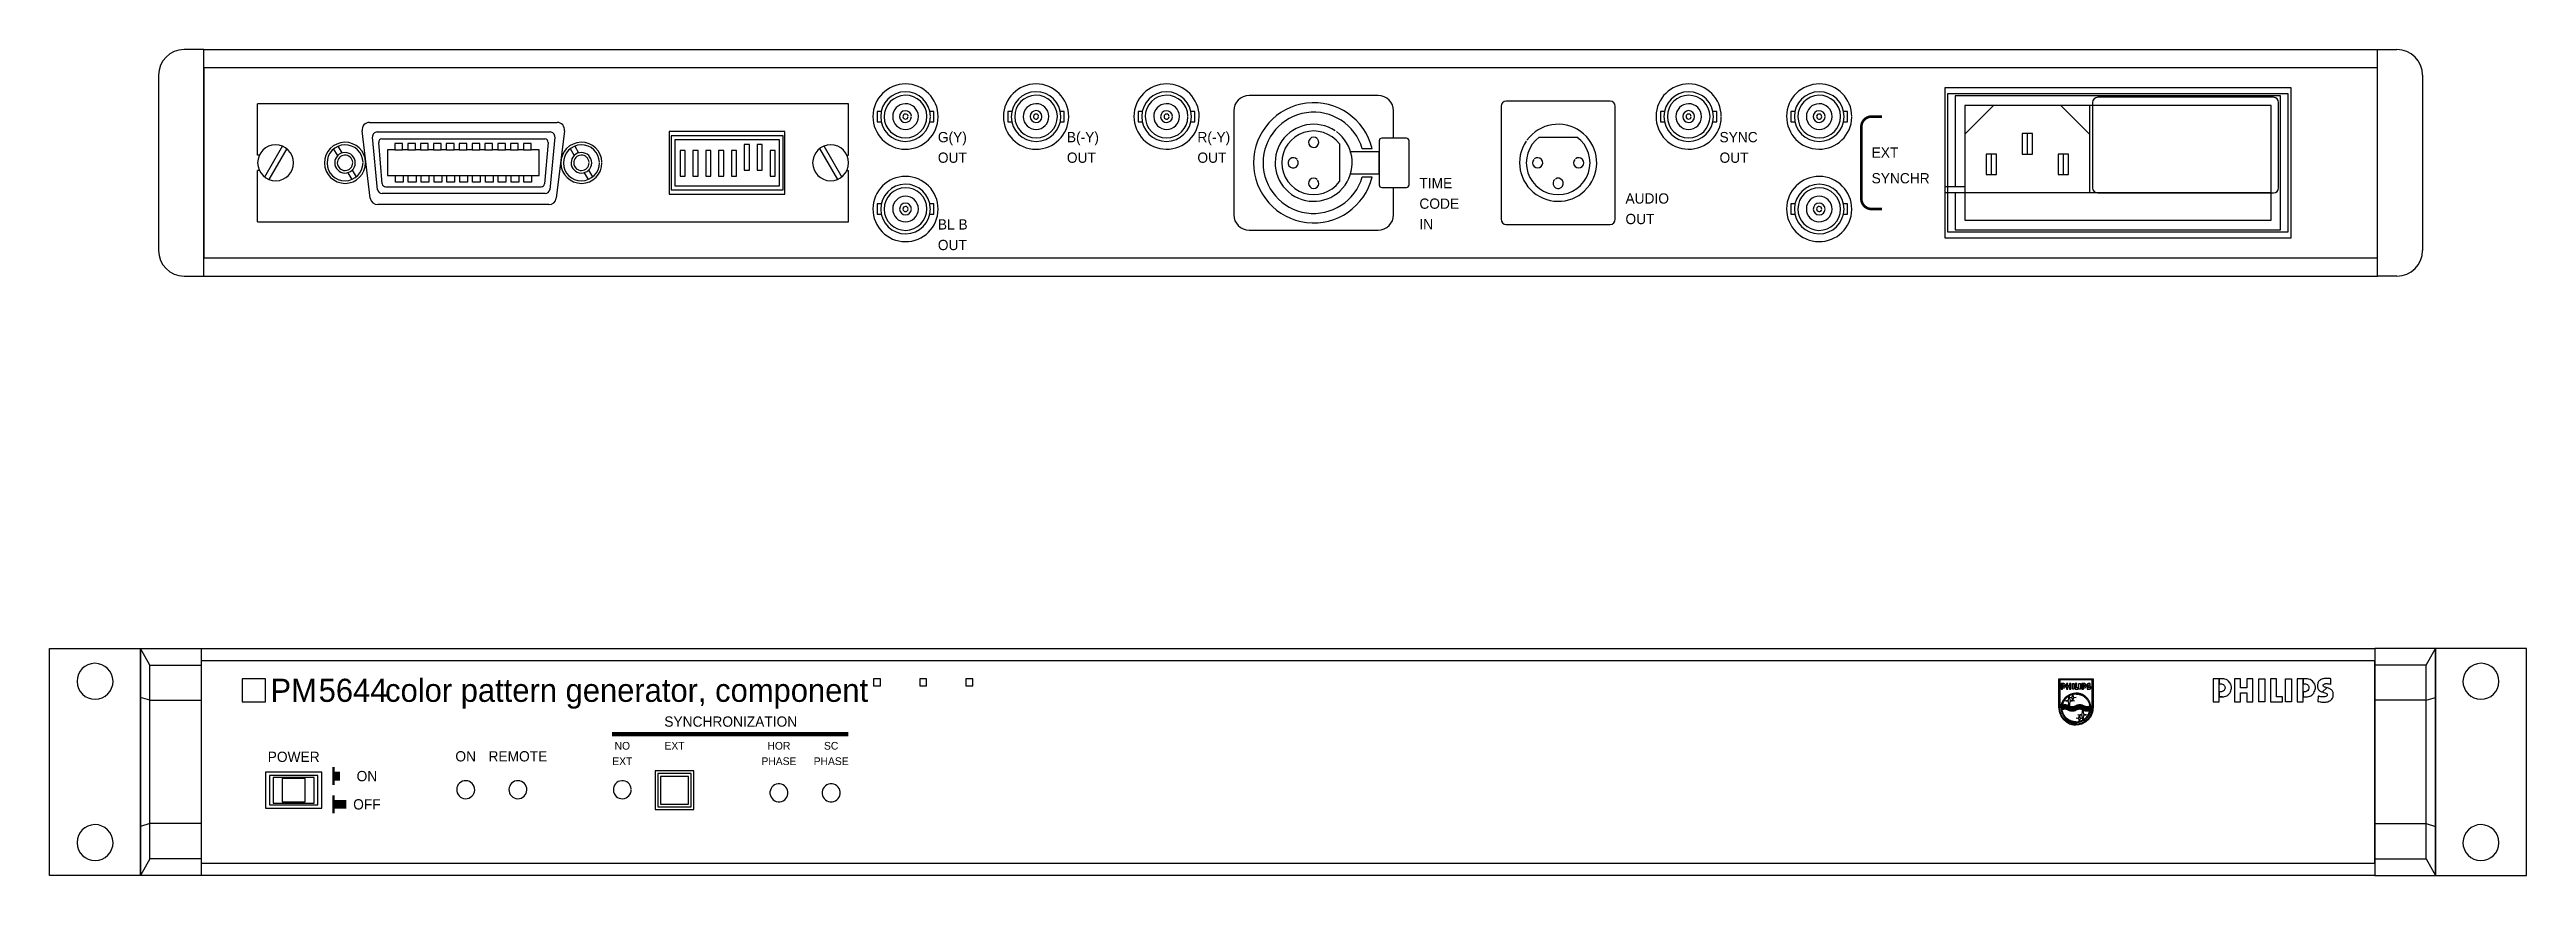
# Model space of a CAD drawing. Extents: x 9 to 490, y 26 to 186.
import ezdxf
from ezdxf.enums import TextEntityAlignment as Align

# ---------------------------------------------------------------- set-up
doc = ezdxf.new("R2010")
doc.units = 0
for name, color, linetype in [('KOMPONENT', 10, 'CONTINUOUS'), ('MAERKER', 5, 'CONTINUOUS'), ('TEKST', 7, 'CONTINUOUS')]:
    doc.layers.add(name, color=color, linetype=linetype)

# ---------------------------------------------------------------- blocks, each defined once
blk = doc.blocks.new('B')
at = {"layer": 'MAERKER', "color": 0}
for points in [[(-203.5, 31.4), (-199, 31.4), (-199, 35.9), (-203.5, 35.9)], [(-80.67, 34.55), (-79.32, 34.55), (-79.32, 35.9), (-80.67, 35.9)], [(-71.67, 34.55), (-70.32, 34.55), (-70.32, 35.9), (-71.67, 35.9)], [(-62.67, 34.55), (-61.32, 34.55), (-61.32, 35.9), (-62.67, 35.9)]]:
    blk.add_lwpolyline(points, close=True, dxfattribs=at)
at = {"layer": 'TEKST', "color": 0, "linetype": 'CONTINUOUS'}
for p, q in [((150.89, 34.1), (150.74, 34.1)), ((181.83, 32.36), (181.23, 32.36))]:
    blk.add_line(p, q, dxfattribs=at)
for points in [[(150.02, 30.22), (150.02, 35.9), (156.66, 35.9), (156.66, 30.22), (156.47, 30.22), (156.47, 35.72), (150.2, 35.72), (150.2, 30.22), (150.02, 30.22)], [(150.45, 33.86), (150.74, 33.86), (150.74, 34.72), (150.74, 34.97), (150.45, 34.97), (150.45, 33.86)], [(150.74, 34.72), (150.85, 34.72), (150.9, 34.71), (150.94, 34.69), (150.97, 34.67), (150.99, 34.63), (151.01, 34.59), (151.02, 34.52), (151, 34.45), (150.97, 34.41), (150.92, 34.37), (150.88, 34.35), (150.85, 34.35), (150.74, 34.35), (150.74, 34.1), (150.9, 34.1), (150.95, 34.1), (151, 34.11), (151.07, 34.13), (151.11, 34.16), (151.15, 34.18), (151.19, 34.22), (151.22, 34.25), (151.25, 34.28), (151.28, 34.33), (151.3, 34.38), (151.32, 34.45), (151.33, 34.5), (151.33, 34.58), (151.32, 34.64), (151.29, 34.71), (151.25, 34.78), (151.19, 34.85), (151.13, 34.9), (151.08, 34.93), (151, 34.96), (150.95, 34.96), (150.89, 34.97), (150.74, 34.97), (150.74, 34.72)], [(151.47, 33.86), (151.76, 33.86), (151.76, 34.3), (152.07, 34.3), (152.07, 33.86), (152.36, 33.86), (152.36, 34.97), (152.07, 34.97), (152.07, 34.54), (151.76, 34.54), (151.76, 34.97), (151.47, 34.97), (151.47, 33.86)], [(152.64, 33.86), (152.64, 34.97), (152.93, 34.97), (152.93, 33.86), (152.64, 33.86)], [(153.2, 33.86), (153.78, 33.86), (153.78, 34.1), (153.49, 34.1), (153.49, 34.97), (153.2, 34.97), (153.2, 33.86)], [(153.92, 33.86), (153.92, 34.97), (154.21, 34.97), (154.21, 33.86), (153.92, 33.86)], [(154.49, 33.86), (154.78, 33.86), (154.78, 34.72), (154.78, 34.97), (154.49, 34.97), (154.49, 33.86)], [(154.78, 34.72), (154.88, 34.72), (154.94, 34.71), (154.98, 34.69), (155, 34.67), (155.03, 34.63), (155.05, 34.59), (155.05, 34.52), (155.04, 34.45), (155.01, 34.41), (154.96, 34.37), (154.91, 34.35), (154.88, 34.35), (154.78, 34.35), (154.78, 34.1), (154.94, 34.1), (154.99, 34.1), (155.04, 34.11), (155.1, 34.13), (155.15, 34.16), (155.19, 34.18), (155.22, 34.22), (155.26, 34.25), (155.29, 34.28), (155.31, 34.33), (155.34, 34.38), (155.36, 34.45), (155.36, 34.5), (155.36, 34.58), (155.35, 34.64), (155.33, 34.71), (155.29, 34.78), (155.22, 34.85), (155.17, 34.9), (155.11, 34.93), (155.04, 34.96), (154.99, 34.96), (154.93, 34.97), (154.78, 34.97), (154.78, 34.72)], [(155.93, 34.54), (155.9, 34.55), (155.87, 34.56), (155.83, 34.57), (155.8, 34.59), (155.77, 34.61), (155.76, 34.63), (155.75, 34.66), (155.76, 34.68), (155.79, 34.7), (155.82, 34.72), (155.86, 34.73), (155.89, 34.74), (155.94, 34.74), (155.98, 34.73), (156.03, 34.73), (156.07, 34.72), (156.1, 34.72), (156.13, 34.71), (156.13, 34.97), (156.1, 34.98), (156.06, 34.98), (156.01, 34.98), (155.97, 34.99), (155.93, 34.99), (155.88, 34.99), (155.84, 34.99), (155.81, 34.99), (155.76, 34.97), (155.73, 34.96), (155.69, 34.95), (155.65, 34.94), (155.62, 34.92), (155.59, 34.89), (155.57, 34.87), (155.54, 34.84), (155.52, 34.81), (155.51, 34.78), (155.5, 34.73), (155.49, 34.69), (155.48, 34.65), (155.49, 34.61), (155.49, 34.57), (155.5, 34.53), (155.51, 34.49), (155.52, 34.46), (155.54, 34.44), (155.56, 34.42), (155.58, 34.39), (155.61, 34.37), (155.65, 34.36), (155.68, 34.35), (155.7, 34.34), (155.72, 34.33), (155.93, 34.54)], [(155.51, 33.88), (155.55, 33.87), (155.61, 33.86), (155.65, 33.86), (155.7, 33.85), (155.75, 33.85), (155.8, 33.84), (155.84, 33.85), (155.89, 33.85), (155.94, 33.86), (155.99, 33.87), (156.04, 33.89), (156.08, 33.91), (156.12, 33.93), (156.15, 33.96), (156.18, 33.99), (156.2, 34.03), (156.22, 34.06), (156.23, 34.11), (156.24, 34.17), (156.25, 34.21), (156.24, 34.26), (156.23, 34.31), (156.22, 34.34), (156.21, 34.37), (156.18, 34.41), (156.16, 34.43), (156.13, 34.46), (156.1, 34.47), (156.07, 34.49), (156.04, 34.5), (156.01, 34.52), (155.97, 34.53), (155.95, 34.53), (155.93, 34.54), (155.72, 34.33), (155.76, 34.32), (155.79, 34.31), (155.84, 34.29), (155.89, 34.28), (155.92, 34.26), (155.94, 34.24), (155.95, 34.22), (155.96, 34.2), (155.95, 34.17), (155.94, 34.15), (155.92, 34.13), (155.88, 34.12), (155.84, 34.11), (155.81, 34.1), (155.76, 34.1), (155.72, 34.1), (155.68, 34.1), (155.64, 34.11), (155.6, 34.11), (155.56, 34.12), (155.53, 34.13), (155.51, 34.13), (155.51, 33.88)], [(180.06, 31.4), (181.23, 31.4), (181.23, 34.88), (181.23, 35.9), (180.06, 35.9), (180.06, 31.4)], [(181.23, 34.88), (181.66, 34.88), (181.86, 34.84), (182.03, 34.75), (182.13, 34.67), (182.23, 34.54), (182.31, 34.38), (182.35, 34.07), (182.27, 33.78), (182.15, 33.63), (181.95, 33.48), (181.77, 33.4), (181.64, 33.38), (181.23, 33.38), (181.23, 32.36), (181.87, 32.37), (182.08, 32.38), (182.27, 32.42), (182.53, 32.51), (182.71, 32.6), (182.88, 32.71), (183.03, 32.85), (183.16, 32.97), (183.28, 33.12), (183.39, 33.32), (183.49, 33.52), (183.56, 33.78), (183.58, 34), (183.58, 34.3), (183.55, 34.56), (183.45, 34.84), (183.28, 35.13), (183.03, 35.43), (182.8, 35.62), (182.57, 35.74), (182.28, 35.84), (182.08, 35.87), (181.83, 35.9), (181.23, 35.9), (181.23, 34.88)], [(184.17, 31.4), (185.34, 31.4), (185.34, 33.16), (186.6, 33.16), (186.6, 31.4), (187.77, 31.4), (187.77, 35.9), (186.6, 35.9), (186.6, 34.14), (185.34, 34.14), (185.34, 35.9), (184.17, 35.9), (184.17, 31.4)], [(188.89, 31.4), (188.89, 35.9), (190.06, 35.9), (190.06, 31.4), (188.89, 31.4)], [(191.19, 31.4), (193.53, 31.4), (193.53, 32.37), (192.36, 32.37), (192.36, 35.9), (191.19, 35.9), (191.19, 31.4)], [(194.09, 31.4), (194.09, 35.9), (195.26, 35.9), (195.26, 31.4), (194.09, 31.4)], [(196.39, 31.4), (197.56, 31.4), (197.56, 34.88), (197.56, 35.9), (196.39, 35.9), (196.39, 31.4)], [(197.56, 34.88), (197.99, 34.88), (198.2, 34.84), (198.36, 34.75), (198.47, 34.67), (198.56, 34.54), (198.64, 34.38), (198.68, 34.07), (198.6, 33.78), (198.48, 33.63), (198.28, 33.48), (198.1, 33.4), (197.97, 33.38), (197.56, 33.38), (197.56, 32.36), (198.21, 32.37), (198.41, 32.38), (198.6, 32.42), (198.86, 32.51), (199.05, 32.6), (199.21, 32.71), (199.37, 32.85), (199.49, 32.97), (199.62, 33.12), (199.72, 33.32), (199.82, 33.52), (199.9, 33.78), (199.92, 34), (199.92, 34.3), (199.88, 34.56), (199.79, 34.84), (199.62, 35.13), (199.37, 35.43), (199.13, 35.62), (198.9, 35.74), (198.61, 35.84), (198.41, 35.87), (198.17, 35.9), (197.56, 35.9), (197.56, 34.88)], [(202.13, 34.15), (202.03, 34.19), (201.88, 34.24), (201.71, 34.29), (201.59, 34.36), (201.5, 34.42), (201.45, 34.51), (201.42, 34.63), (201.45, 34.73), (201.57, 34.81), (201.7, 34.89), (201.85, 34.93), (201.99, 34.96), (202.19, 34.96), (202.35, 34.94), (202.53, 34.92), (202.7, 34.9), (202.83, 34.88), (202.95, 34.86), (202.94, 35.88), (202.81, 35.92), (202.64, 35.93), (202.46, 35.95), (202.31, 35.96), (202.14, 35.97), (201.95, 35.96), (201.79, 35.96), (201.63, 35.96), (201.46, 35.91), (201.31, 35.87), (201.18, 35.82), (201.01, 35.76), (200.88, 35.68), (200.76, 35.59), (200.67, 35.47), (200.56, 35.37), (200.49, 35.26), (200.43, 35.12), (200.37, 34.94), (200.35, 34.78), (200.33, 34.61), (200.33, 34.44), (200.36, 34.27), (200.38, 34.11), (200.41, 33.97), (200.48, 33.84), (200.55, 33.75), (200.64, 33.65), (200.72, 33.56), (200.84, 33.49), (200.99, 33.41), (201.13, 33.37), (201.2, 33.35), (201.29, 33.32), (202.13, 34.15)], [(200.43, 31.47), (200.6, 31.44), (200.84, 31.41), (201.01, 31.39), (201.2, 31.37), (201.4, 31.35), (201.59, 31.34), (201.77, 31.35), (201.96, 31.36), (202.18, 31.39), (202.38, 31.43), (202.56, 31.51), (202.74, 31.59), (202.89, 31.69), (203.01, 31.82), (203.13, 31.93), (203.23, 32.09), (203.29, 32.22), (203.36, 32.41), (203.4, 32.64), (203.41, 32.83), (203.4, 33.03), (203.36, 33.22), (203.31, 33.36), (203.25, 33.49), (203.17, 33.62), (203.07, 33.72), (202.96, 33.81), (202.84, 33.88), (202.71, 33.95), (202.59, 34.01), (202.45, 34.07), (202.31, 34.11), (202.22, 34.12), (202.13, 34.15), (201.29, 33.32), (201.45, 33.26), (201.58, 33.21), (201.76, 33.15), (201.96, 33.09), (202.09, 33.03), (202.19, 32.94), (202.23, 32.86), (202.25, 32.77), (202.23, 32.65), (202.18, 32.58), (202.09, 32.51), (201.94, 32.44), (201.78, 32.4), (201.65, 32.38), (201.46, 32.38), (201.29, 32.39), (201.14, 32.39), (200.98, 32.41), (200.81, 32.43), (200.64, 32.47), (200.53, 32.49), (200.44, 32.51), (200.43, 31.47)], [(150.02, 30.22), (150.02, 30.14), (150.02, 30.05), (150.03, 29.96), (150.04, 29.87), (150.05, 29.79), (150.06, 29.7), (150.07, 29.61), (150.09, 29.54), (150.11, 29.44), (150.13, 29.36), (150.16, 29.27), (150.19, 29.17), (150.23, 29.07), (150.27, 28.98), (150.31, 28.86), (150.37, 28.75), (150.4, 28.67), (150.47, 28.55), (150.53, 28.45), (150.61, 28.33), (150.69, 28.22), (150.79, 28.09), (150.91, 27.96), (151.02, 27.85), (151.14, 27.74), (151.27, 27.63), (151.43, 27.51), (151.66, 27.36), (151.9, 27.23), (152.08, 27.15), (152.26, 27.08), (152.39, 27.04), (152.56, 27), (152.69, 26.97), (152.86, 26.94), (153.04, 26.92), (153.23, 26.91), (153.34, 26.9), (153.34, 27.09), (153.21, 27.09), (153.09, 27.1), (152.93, 27.12), (152.78, 27.14), (152.63, 27.17), (152.49, 27.2), (152.33, 27.25), (152.2, 27.3), (152.08, 27.35), (151.97, 27.4), (151.86, 27.46), (151.74, 27.53), (151.61, 27.61), (151.51, 27.68), (151.39, 27.77), (151.3, 27.84), (151.22, 27.92), (151.14, 27.99), (151.05, 28.08), (150.98, 28.16), (150.92, 28.23), (150.86, 28.31), (150.79, 28.39), (150.73, 28.49), (150.66, 28.6), (150.61, 28.68), (150.53, 28.83), (150.48, 28.93), (150.44, 29.04), (150.39, 29.15), (150.35, 29.28), (150.31, 29.42), (150.28, 29.53), (150.26, 29.64), (150.23, 29.79), (150.22, 29.93), (150.21, 30.05), (150.2, 30.14), (150.2, 30.22), (150.02, 30.22)], [(150.45, 30.22), (150.45, 30.29), (150.46, 30.37), (150.46, 30.46), (150.47, 30.53), (150.48, 30.6), (150.49, 30.68), (150.5, 30.75), (150.51, 30.82), (150.53, 30.9), (150.55, 30.97), (150.57, 31.05), (150.6, 31.14), (150.63, 31.23), (150.67, 31.31), (150.71, 31.41), (150.75, 31.5), (150.79, 31.57), (150.84, 31.67), (150.9, 31.77), (150.96, 31.87), (151.03, 31.96), (151.12, 32.08), (151.23, 32.19), (151.32, 32.29), (151.43, 32.38), (151.54, 32.48), (151.67, 32.58), (151.88, 32.71), (152.09, 32.82), (152.25, 32.9), (152.4, 32.95), (152.51, 32.99), (152.66, 33.03), (152.77, 33.05), (152.92, 33.08), (153.08, 33.1), (153.25, 33.1), (153.34, 33.11), (153.34, 32.93), (153.23, 32.92), (153.13, 32.92), (152.99, 32.91), (152.86, 32.89), (152.73, 32.86), (152.61, 32.83), (152.48, 32.79), (152.36, 32.75), (152.25, 32.7), (152.16, 32.66), (152.07, 32.61), (151.96, 32.55), (151.86, 32.48), (151.76, 32.42), (151.66, 32.34), (151.58, 32.28), (151.51, 32.21), (151.44, 32.14), (151.36, 32.08), (151.31, 32.01), (151.25, 31.95), (151.2, 31.88), (151.14, 31.8), (151.08, 31.72), (151.02, 31.63), (150.98, 31.55), (150.91, 31.42), (150.87, 31.33), (150.83, 31.25), (150.79, 31.15), (150.75, 31.03), (150.72, 30.92), (150.7, 30.83), (150.68, 30.72), (150.66, 30.6), (150.64, 30.48), (150.63, 30.37), (150.63, 30.3), (150.63, 30.22), (150.45, 30.22)], [(150.45, 30.22), (150.45, 30.16), (150.46, 30.07), (150.46, 29.99), (150.47, 29.91), (150.48, 29.84), (150.49, 29.77), (150.5, 29.69), (150.51, 29.63), (150.53, 29.54), (150.55, 29.47), (150.57, 29.39), (150.6, 29.31), (150.63, 29.22), (150.67, 29.14), (150.71, 29.04), (150.75, 28.94), (150.79, 28.87), (150.84, 28.77), (150.9, 28.68), (150.96, 28.58), (151.03, 28.48), (151.12, 28.37), (151.23, 28.26), (151.32, 28.16), (151.43, 28.06), (151.54, 27.97), (151.67, 27.86), (151.88, 27.73), (152.09, 27.62), (152.25, 27.55), (152.4, 27.49), (152.51, 27.46), (152.66, 27.42), (152.77, 27.39), (152.92, 27.37), (153.08, 27.35), (153.25, 27.34), (153.34, 27.34), (153.34, 27.52), (153.23, 27.52), (153.13, 27.53), (152.99, 27.54), (152.86, 27.56), (152.73, 27.59), (152.61, 27.62), (152.48, 27.66), (152.36, 27.7), (152.25, 27.74), (152.16, 27.79), (152.07, 27.84), (151.96, 27.9), (151.86, 27.96), (151.76, 28.03), (151.66, 28.1), (151.58, 28.17), (151.51, 28.23), (151.44, 28.3), (151.36, 28.37), (151.31, 28.44), (151.25, 28.5), (151.2, 28.57), (151.14, 28.64), (151.08, 28.72), (151.02, 28.82), (150.98, 28.89), (150.91, 29.03), (150.87, 29.11), (150.83, 29.19), (150.79, 29.3), (150.75, 29.41), (150.72, 29.53), (150.7, 29.62), (150.68, 29.72), (150.66, 29.85), (150.64, 29.97), (150.63, 30.07), (150.63, 30.15), (150.63, 30.22), (150.45, 30.22)], [(151.89, 30.31), (151.89, 30.13), (151.83, 30.17), (151.75, 30.2), (151.69, 30.23), (151.61, 30.26), (151.54, 30.28), (151.46, 30.3), (151.39, 30.31), (151.32, 30.32), (151.25, 30.32), (151.17, 30.33), (151.09, 30.32), (151.02, 30.32), (150.95, 30.31), (150.88, 30.3), (150.82, 30.28), (150.75, 30.26), (150.7, 30.25), (150.65, 30.23), (150.65, 30.23), (150.63, 30.22), (150.64, 30.4), (150.69, 30.42), (150.73, 30.44), (150.78, 30.45), (150.88, 30.48), (150.97, 30.49), (151.04, 30.5), (151.11, 30.5), (151.18, 30.51), (151.26, 30.5), (151.33, 30.5), (151.39, 30.49), (151.46, 30.48), (151.53, 30.46), (151.59, 30.45), (151.65, 30.43), (151.7, 30.41), (151.74, 30.39), (151.8, 30.36), (151.85, 30.33), (151.89, 30.31)], [(151.89, 29.95), (151.89, 29.77), (151.83, 29.81), (151.76, 29.84), (151.69, 29.87), (151.61, 29.9), (151.54, 29.92), (151.46, 29.94), (151.4, 29.95), (151.32, 29.96), (151.25, 29.96), (151.18, 29.97), (151.1, 29.96), (151.02, 29.96), (150.95, 29.95), (150.89, 29.94), (150.82, 29.92), (150.76, 29.9), (150.7, 29.89), (150.65, 29.87), (150.66, 29.87), (150.64, 30.04), (150.69, 30.06), (150.73, 30.08), (150.78, 30.09), (150.88, 30.12), (150.97, 30.13), (151.04, 30.14), (151.11, 30.14), (151.19, 30.15), (151.26, 30.14), (151.33, 30.14), (151.39, 30.13), (151.47, 30.12), (151.54, 30.1), (151.59, 30.09), (151.65, 30.07), (151.7, 30.05), (151.74, 30.03), (151.8, 30), (151.86, 29.97), (151.89, 29.95)], [(151.89, 30.67), (151.89, 30.49), (151.83, 30.53), (151.75, 30.56), (151.69, 30.59), (151.61, 30.62), (151.54, 30.64), (151.46, 30.66), (151.39, 30.67), (151.32, 30.68), (151.25, 30.68), (151.17, 30.69), (151.09, 30.69), (151.02, 30.68), (150.95, 30.67), (150.88, 30.66), (150.82, 30.64), (150.75, 30.62), (150.7, 30.61), (150.65, 30.59), (150.65, 30.59), (150.69, 30.78), (150.73, 30.8), (150.78, 30.81), (150.88, 30.84), (150.97, 30.85), (151.04, 30.86), (151.11, 30.86), (151.18, 30.87), (151.26, 30.86), (151.33, 30.86), (151.39, 30.85), (151.46, 30.84), (151.53, 30.82), (151.59, 30.81), (151.65, 30.79), (151.7, 30.77), (151.74, 30.75), (151.8, 30.72), (151.85, 30.69), (151.89, 30.67)], [(151, 31.58), (151.87, 31.73), (152.01, 32.59), (152.15, 31.73), (153.02, 31.58), (152.15, 31.44), (152.01, 30.57), (151.87, 31.44), (151, 31.58)], [(151.89, 30.49), (151.89, 30.67), (151.95, 30.64), (152.03, 30.6), (152.1, 30.57), (152.17, 30.55), (152.25, 30.53), (152.32, 30.51), (152.39, 30.5), (152.46, 30.49), (152.54, 30.48), (152.61, 30.48), (152.69, 30.48), (152.77, 30.49), (152.84, 30.5), (152.9, 30.51), (152.97, 30.52), (153.03, 30.54), (153.08, 30.56), (153.13, 30.58), (153.18, 30.6), (153.24, 30.63), (153.29, 30.65), (153.33, 30.67), (153.33, 30.49), (153.28, 30.46), (153.22, 30.43), (153.15, 30.4), (153.09, 30.38), (153.05, 30.37), (153.01, 30.36), (152.91, 30.33), (152.82, 30.31), (152.74, 30.31), (152.68, 30.3), (152.6, 30.3), (152.52, 30.3), (152.46, 30.31), (152.39, 30.32), (152.32, 30.33), (152.25, 30.35), (152.2, 30.36), (152.14, 30.38), (152.09, 30.4), (152.04, 30.42), (151.99, 30.44), (151.93, 30.47), (151.89, 30.49)], [(151.89, 30.13), (151.89, 30.31), (151.95, 30.28), (152.03, 30.24), (152.1, 30.21), (152.17, 30.19), (152.25, 30.17), (152.32, 30.15), (152.39, 30.14), (152.46, 30.13), (152.54, 30.12), (152.61, 30.12), (152.69, 30.12), (152.77, 30.13), (152.84, 30.14), (152.9, 30.15), (152.97, 30.16), (153.03, 30.18), (153.08, 30.2), (153.13, 30.22), (153.18, 30.24), (153.24, 30.26), (153.29, 30.29), (153.33, 30.31), (153.33, 30.13), (153.28, 30.1), (153.22, 30.07), (153.15, 30.04), (153.09, 30.02), (153.05, 30.01), (153.01, 29.99), (152.91, 29.97), (152.82, 29.95), (152.74, 29.94), (152.68, 29.94), (152.6, 29.94), (152.52, 29.94), (152.46, 29.95), (152.39, 29.96), (152.32, 29.97), (152.25, 29.99), (152.2, 30), (152.14, 30.02), (152.09, 30.04), (152.04, 30.06), (151.99, 30.08), (151.93, 30.11), (151.89, 30.13)], [(151.89, 29.77), (151.89, 29.95), (151.95, 29.92), (152.03, 29.88), (152.1, 29.85), (152.17, 29.83), (152.25, 29.81), (152.32, 29.79), (152.39, 29.77), (152.46, 29.77), (152.54, 29.76), (152.61, 29.76), (152.69, 29.76), (152.77, 29.77), (152.84, 29.78), (152.9, 29.79), (152.97, 29.8), (153.03, 29.82), (153.08, 29.84), (153.13, 29.86), (153.18, 29.88), (153.24, 29.9), (153.29, 29.93), (153.33, 29.95), (153.33, 29.77), (153.28, 29.74), (153.22, 29.71), (153.15, 29.68), (153.09, 29.66), (153.05, 29.65), (153.01, 29.63), (152.91, 29.61), (152.82, 29.59), (152.74, 29.58), (152.68, 29.58), (152.6, 29.58), (152.52, 29.58), (152.46, 29.59), (152.39, 29.6), (152.32, 29.61), (152.25, 29.63), (152.2, 29.64), (152.14, 29.66), (152.09, 29.68), (152.04, 29.7), (151.99, 29.72), (151.93, 29.75), (151.89, 29.77)], [(152.06, 32.23), (152.62, 32.33), (152.71, 32.88), (152.8, 32.33), (153.36, 32.23), (152.8, 32.14), (152.71, 31.58), (152.62, 32.14), (152.06, 32.23)], [(154.78, 30.67), (154.78, 30.49), (154.72, 30.53), (154.64, 30.56), (154.57, 30.59), (154.5, 30.62), (154.42, 30.64), (154.35, 30.66), (154.28, 30.67), (154.21, 30.68), (154.13, 30.68), (154.06, 30.69), (153.98, 30.69), (153.9, 30.68), (153.83, 30.67), (153.77, 30.66), (153.7, 30.64), (153.64, 30.62), (153.59, 30.61), (153.54, 30.59), (153.49, 30.57), (153.43, 30.54), (153.38, 30.52), (153.33, 30.49), (153.33, 30.67), (153.39, 30.7), (153.45, 30.73), (153.52, 30.76), (153.58, 30.78), (153.62, 30.8), (153.66, 30.81), (153.76, 30.84), (153.85, 30.85), (153.93, 30.86), (153.99, 30.86), (154.07, 30.87), (154.15, 30.86), (154.21, 30.86), (154.28, 30.85), (154.35, 30.84), (154.42, 30.82), (154.47, 30.81), (154.53, 30.79), (154.58, 30.77), (154.63, 30.75), (154.68, 30.72), (154.74, 30.69), (154.78, 30.67)], [(154.78, 30.31), (154.78, 30.13), (154.72, 30.17), (154.64, 30.2), (154.57, 30.23), (154.5, 30.26), (154.42, 30.28), (154.35, 30.3), (154.28, 30.31), (154.21, 30.32), (154.13, 30.32), (154.06, 30.33), (153.98, 30.32), (153.9, 30.32), (153.83, 30.31), (153.77, 30.3), (153.7, 30.28), (153.64, 30.26), (153.59, 30.25), (153.54, 30.23), (153.49, 30.21), (153.43, 30.18), (153.38, 30.16), (153.33, 30.13), (153.33, 30.31), (153.39, 30.34), (153.45, 30.37), (153.52, 30.4), (153.58, 30.42), (153.62, 30.44), (153.66, 30.45), (153.76, 30.48), (153.85, 30.49), (153.93, 30.5), (153.99, 30.5), (154.07, 30.51), (154.15, 30.5), (154.21, 30.5), (154.28, 30.49), (154.35, 30.48), (154.42, 30.46), (154.47, 30.45), (154.53, 30.43), (154.58, 30.41), (154.63, 30.39), (154.68, 30.36), (154.74, 30.33), (154.78, 30.31)], [(154.78, 29.95), (154.78, 29.77), (154.72, 29.8), (154.64, 29.84), (154.57, 29.87), (154.5, 29.9), (154.42, 29.92), (154.35, 29.94), (154.28, 29.95), (154.21, 29.96), (154.13, 29.96), (154.06, 29.97), (153.98, 29.96), (153.9, 29.96), (153.83, 29.95), (153.77, 29.94), (153.7, 29.92), (153.64, 29.9), (153.59, 29.89), (153.54, 29.87), (153.49, 29.85), (153.43, 29.82), (153.38, 29.79), (153.33, 29.77), (153.33, 29.95), (153.39, 29.98), (153.45, 30.01), (153.52, 30.04), (153.58, 30.06), (153.62, 30.08), (153.66, 30.09), (153.76, 30.11), (153.85, 30.13), (153.93, 30.14), (153.99, 30.14), (154.07, 30.15), (154.15, 30.14), (154.21, 30.14), (154.28, 30.13), (154.35, 30.11), (154.42, 30.1), (154.47, 30.08), (154.53, 30.07), (154.58, 30.05), (154.63, 30.03), (154.68, 30), (154.74, 29.97), (154.78, 29.95)], [(156.22, 30.22), (156.22, 30.29), (156.22, 30.37), (156.21, 30.46), (156.2, 30.53), (156.2, 30.6), (156.19, 30.68), (156.18, 30.75), (156.16, 30.82), (156.14, 30.9), (156.12, 30.97), (156.1, 31.05), (156.07, 31.14), (156.04, 31.23), (156.01, 31.31), (155.97, 31.41), (155.92, 31.5), (155.89, 31.57), (155.83, 31.67), (155.78, 31.77), (155.71, 31.87), (155.64, 31.96), (155.55, 32.08), (155.45, 32.19), (155.35, 32.29), (155.24, 32.38), (155.14, 32.48), (155, 32.58), (154.79, 32.71), (154.59, 32.82), (154.43, 32.9), (154.27, 32.95), (154.16, 32.99), (154.01, 33.03), (153.9, 33.05), (153.75, 33.08), (153.59, 33.1), (153.43, 33.1), (153.34, 33.11), (153.34, 32.93), (153.44, 32.92), (153.55, 32.92), (153.68, 32.91), (153.81, 32.89), (153.95, 32.86), (154.06, 32.83), (154.2, 32.79), (154.31, 32.75), (154.42, 32.7), (154.51, 32.66), (154.61, 32.61), (154.72, 32.55), (154.82, 32.48), (154.92, 32.42), (155.02, 32.34), (155.1, 32.28), (155.16, 32.21), (155.24, 32.14), (155.31, 32.08), (155.37, 32.01), (155.42, 31.95), (155.48, 31.88), (155.53, 31.8), (155.59, 31.72), (155.65, 31.63), (155.69, 31.55), (155.76, 31.42), (155.81, 31.33), (155.84, 31.25), (155.88, 31.15), (155.92, 31.03), (155.95, 30.92), (155.97, 30.83), (155.99, 30.72), (156.02, 30.6), (156.03, 30.48), (156.04, 30.37), (156.04, 30.3), (156.04, 30.22), (156.22, 30.22)], [(156.22, 30.22), (156.22, 30.16), (156.22, 30.07), (156.21, 29.99), (156.2, 29.91), (156.2, 29.84), (156.19, 29.77), (156.18, 29.69), (156.16, 29.63), (156.14, 29.54), (156.12, 29.47), (156.1, 29.39), (156.07, 29.31), (156.04, 29.22), (156.01, 29.14), (155.97, 29.04), (155.92, 28.94), (155.89, 28.87), (155.83, 28.77), (155.78, 28.68), (155.71, 28.58), (155.64, 28.48), (155.55, 28.37), (155.45, 28.26), (155.35, 28.16), (155.24, 28.06), (155.14, 27.97), (155, 27.86), (154.79, 27.73), (154.59, 27.62), (154.43, 27.55), (154.27, 27.49), (154.16, 27.46), (154.01, 27.42), (153.9, 27.39), (153.75, 27.37), (153.59, 27.35), (153.43, 27.34), (153.34, 27.34), (153.34, 27.52), (153.44, 27.52), (153.55, 27.53), (153.68, 27.54), (153.81, 27.56), (153.95, 27.59), (154.06, 27.62), (154.2, 27.66), (154.31, 27.7), (154.42, 27.74), (154.51, 27.79), (154.61, 27.84), (154.72, 27.9), (154.82, 27.96), (154.92, 28.03), (155.02, 28.1), (155.1, 28.17), (155.16, 28.23), (155.24, 28.3), (155.31, 28.37), (155.37, 28.44), (155.42, 28.5), (155.48, 28.57), (155.53, 28.64), (155.59, 28.72), (155.65, 28.82), (155.69, 28.89), (155.76, 29.03), (155.81, 29.11), (155.84, 29.19), (155.88, 29.3), (155.92, 29.41), (155.95, 29.53), (155.97, 29.62), (155.99, 29.72), (156.02, 29.85), (156.03, 29.97), (156.04, 30.07), (156.04, 30.15), (156.04, 30.22), (156.22, 30.22)], [(156.66, 30.22), (156.66, 30.14), (156.65, 30.05), (156.64, 29.96), (156.64, 29.87), (156.63, 29.79), (156.61, 29.7), (156.6, 29.61), (156.58, 29.54), (156.56, 29.44), (156.54, 29.36), (156.52, 29.27), (156.48, 29.17), (156.45, 29.07), (156.41, 28.98), (156.36, 28.86), (156.31, 28.75), (156.27, 28.67), (156.21, 28.55), (156.14, 28.45), (156.07, 28.33), (155.99, 28.22), (155.88, 28.09), (155.77, 27.96), (155.65, 27.85), (155.54, 27.74), (155.41, 27.63), (155.25, 27.51), (155.01, 27.36), (154.78, 27.23), (154.59, 27.15), (154.41, 27.08), (154.29, 27.04), (154.12, 27), (153.99, 26.97), (153.82, 26.94), (153.63, 26.92), (153.44, 26.91), (153.34, 26.9), (153.34, 27.09), (153.46, 27.09), (153.59, 27.1), (153.75, 27.12), (153.89, 27.14), (154.04, 27.17), (154.18, 27.2), (154.34, 27.25), (154.47, 27.3), (154.6, 27.35), (154.7, 27.4), (154.82, 27.46), (154.94, 27.53), (155.06, 27.61), (155.17, 27.68), (155.28, 27.77), (155.37, 27.84), (155.46, 27.92), (155.54, 27.99), (155.62, 28.08), (155.69, 28.16), (155.75, 28.23), (155.82, 28.31), (155.88, 28.39), (155.95, 28.49), (156.02, 28.6), (156.07, 28.68), (156.14, 28.83), (156.19, 28.93), (156.24, 29.04), (156.28, 29.15), (156.33, 29.28), (156.37, 29.42), (156.39, 29.53), (156.42, 29.64), (156.44, 29.79), (156.46, 29.93), (156.47, 30.05), (156.47, 30.14), (156.47, 30.22), (156.66, 30.22)], [(153.68, 28.87), (154.54, 29.02), (154.69, 29.88), (154.83, 29.02), (155.7, 28.87), (154.83, 28.73), (154.69, 27.86), (154.54, 28.73), (153.68, 28.87)], [(154.78, 30.49), (154.78, 30.67), (154.84, 30.64), (154.92, 30.6), (154.98, 30.57), (155.06, 30.55), (155.13, 30.53), (155.21, 30.51), (155.28, 30.5), (155.35, 30.49), (155.42, 30.48), (155.5, 30.48), (155.58, 30.48), (155.65, 30.49), (155.72, 30.5), (155.79, 30.51), (155.85, 30.52), (155.92, 30.54), (155.97, 30.56), (156.02, 30.58), (156.02, 30.58), (156.03, 30.4), (155.98, 30.38), (155.94, 30.37), (155.89, 30.36), (155.79, 30.33), (155.7, 30.31), (155.63, 30.31), (155.56, 30.3), (155.49, 30.3), (155.41, 30.3), (155.34, 30.31), (155.28, 30.32), (155.21, 30.33), (155.14, 30.35), (155.08, 30.36), (155.02, 30.38), (154.97, 30.4), (154.93, 30.42), (154.87, 30.44), (154.82, 30.47), (154.78, 30.49)], [(154.78, 30.13), (154.78, 30.31), (154.84, 30.28), (154.92, 30.24), (154.98, 30.21), (155.06, 30.19), (155.13, 30.17), (155.21, 30.15), (155.28, 30.14), (155.35, 30.13), (155.42, 30.12), (155.5, 30.12), (155.58, 30.12), (155.65, 30.13), (155.72, 30.14), (155.79, 30.15), (155.85, 30.16), (155.92, 30.18), (155.97, 30.2), (156.02, 30.22), (156.02, 30.22), (156.04, 30.22), (156.03, 30.04), (155.98, 30.02), (155.94, 30.01), (155.89, 29.99), (155.79, 29.97), (155.7, 29.95), (155.63, 29.94), (155.56, 29.94), (155.49, 29.94), (155.41, 29.94), (155.34, 29.95), (155.28, 29.96), (155.21, 29.97), (155.14, 29.99), (155.08, 30), (155.02, 30.02), (154.97, 30.04), (154.93, 30.06), (154.87, 30.08), (154.82, 30.11), (154.78, 30.13)], [(154.78, 29.77), (154.78, 29.95), (154.84, 29.92), (154.92, 29.88), (154.98, 29.85), (155.06, 29.83), (155.13, 29.81), (155.21, 29.79), (155.28, 29.77), (155.35, 29.77), (155.42, 29.76), (155.5, 29.76), (155.58, 29.76), (155.65, 29.77), (155.72, 29.78), (155.79, 29.79), (155.85, 29.8), (155.92, 29.82), (155.97, 29.84), (156.02, 29.86), (156.02, 29.85), (155.98, 29.66), (155.94, 29.65), (155.89, 29.63), (155.79, 29.61), (155.7, 29.59), (155.63, 29.58), (155.56, 29.58), (155.49, 29.58), (155.41, 29.58), (155.34, 29.59), (155.28, 29.6), (155.21, 29.61), (155.14, 29.63), (155.08, 29.64), (155.02, 29.66), (154.97, 29.68), (154.93, 29.7), (154.87, 29.72), (154.82, 29.75), (154.78, 29.77)], [(153.35, 28.21), (153.91, 28.31), (154, 28.86), (154.09, 28.31), (154.65, 28.21), (154.09, 28.12), (154, 27.56), (153.91, 28.12), (153.35, 28.21)]]:
    blk.add_lwpolyline(points, close=True, dxfattribs=at)
at = {"layer": 'TEKST', "color": 0}
for points, const_width in [([(-131.53, 25.1), (-85.57, 25.1)], 0.8), ([(-185.74, 16.95), (-184.49, 16.95)], 1.75), ([(-185.74, 15.2), (-185.74, 18.7)], 0.5), ([(-185.74, 11.45), (-183.24, 11.45)], 1.75), ([(-185.74, 9.7), (-185.74, 13.2)], 0.5)]:
    blk.add_lwpolyline(points, dxfattribs=dict(at, const_width=const_width))
for s, p in [('PM', (-198, 31.4)), ('5644', (-188.63, 31.4)), ('color pattern generator, component', (-175.7, 31.4))]:
    blk.add_text(s, height=4.5, dxfattribs=at).set_placement(p)
for s, p in [('SYNCHRONIZATION', (-108.44, 26.56)), ('POWER', (-193.49, 19.7)), ('ON', (-179.24, 15.95)), ('OFF', (-179.24, 10.45))]:
    blk.add_text(s, height=2, dxfattribs=at).set_placement(p, align=Align.CENTER)
at = {"layer": 'TEKST', "color": 0, "linetype": 'CONTINUOUS'}
for s, height, p in [('ON', 2, (-160.02, 19.8)), ('REMOTE', 2, (-149.86, 19.8)), ('EXT', 1.5, (-129.54, 19.1)), ('NO', 1.5, (-129.54, 22.1)), ('EXT', 1.5, (-119.38, 22.1)), ('PHASE', 1.5, (-99.06, 19.1)), ('HOR', 1.5, (-99.06, 22.1)), ('PHASE', 1.5, (-88.9, 19.1)), ('SC', 1.5, (-88.9, 22.1))]:
    blk.add_text(s, height=height, dxfattribs=at).set_placement(p, align=Align.CENTER)

msp = doc.modelspace()

# ---------------------------------------------------------------- linework, layer by layer
at = {"layer": 'KOMPONENT', "color": 0}
for p, q in [((38.5, 186.39), (34.7, 186.39)), ((38.5, 142.29), (38.5, 186.39)), ((461.5, 142.29), (461.5, 186.39)), ((461.5, 186.39), (465.3, 186.39)), ((29.7, 181.39), (29.7, 147.29)), ((38.5, 182.84), (38.5, 145.84)), ((461.5, 182.84), (38.5, 182.84)), ((377.3, 178.94), (377.3, 149.74)), ((444.7, 178.94), (377.3, 178.94)), ((444.7, 149.74), (444.7, 178.94)), ((461.5, 145.84), (461.5, 182.84)), ((470.3, 181.39), (470.3, 147.29)), ((49, 165.84), (49, 175.84)), ((164, 175.84), (49, 175.84)), ((164, 165.84), (164, 175.84)), ((238.95, 174.44), (238.95, 154.24)), ((267.05, 177.44), (241.95, 177.44)), ((270.05, 169.14), (270.05, 174.44)), ((290.97, 175.34), (290.97, 153.34)), ((312.17, 176.34), (291.97, 176.34)), ((313.17, 153.34), (313.17, 175.34)), ((444.15, 177.79), (377.85, 177.79)), ((377.85, 177.79), (377.85, 150.89)), ((379.35, 177.39), (379.35, 159.74)), ((442.65, 177.39), (379.35, 177.39)), ((381.2, 175.49), (381.2, 153.19)), ((440.8, 175.49), (381.2, 175.49)), ((406.06, 176.09), (406.06, 159.49)), ((441.26, 177.09), (407.06, 177.09)), ((440.8, 153.19), (440.8, 175.49)), ((442.26, 159.49), (442.26, 176.09)), ((442.65, 151.29), (442.65, 177.39)), ((444.15, 150.89), (444.15, 177.79)), ((70.92, 157.48), (69.31, 170.57)), ((70.76, 172.2), (107.28, 172.2)), ((72.33, 159.11), (71.37, 169.36)), ((72.23, 170.34), (105.93, 170.34)), ((106.8, 169.36), (105.84, 159.11)), ((108.72, 170.57), (107.11, 157.48)), ((129.1, 170.44), (129.1, 158.24)), ((151.6, 170.44), (129.1, 170.44)), ((129.45, 169.59), (129.45, 159.09)), ((151.25, 169.59), (129.45, 169.59)), ((130.15, 168.84), (130.15, 159.84)), ((150.55, 168.84), (130.15, 168.84)), ((150.55, 159.84), (150.55, 168.84)), ((151.25, 159.09), (151.25, 169.59)), ((151.6, 158.24), (151.6, 170.44)), ((272.55, 169.14), (267.75, 169.14)), ((392.35, 170.04), (392.35, 166.04)), ((394.35, 170.04), (392.35, 170.04)), ((394.35, 166.04), (394.35, 170.04)), ((64.58, 165.75), (63.79, 167.06)), ((65.44, 166.26), (64.65, 167.58)), ((73.26, 160.24), (72.56, 168.3)), ((75.71, 166.84), (74.25, 166.84)), ((74.25, 166.84), (74.25, 161.84)), ((75.71, 168.09), (75.71, 166.84)), ((77.21, 168.09), (75.71, 168.09)), ((75.71, 166.84), (77.21, 166.84)), ((77.21, 166.84), (77.21, 168.09)), ((78.21, 166.84), (77.21, 166.84)), ((79.71, 168.09), (78.21, 168.09)), ((78.21, 168.09), (78.21, 166.84)), ((78.21, 166.84), (79.71, 166.84)), ((79.71, 166.84), (79.71, 168.09)), ((80.71, 166.84), (79.71, 166.84)), ((82.21, 168.09), (80.71, 168.09)), ((80.71, 168.09), (80.71, 166.84)), ((80.71, 166.84), (82.21, 166.84)), ((82.21, 166.84), (82.21, 168.09)), ((83.21, 166.84), (82.21, 166.84)), ((84.71, 168.09), (83.21, 168.09)), ((83.21, 168.09), (83.21, 166.84)), ((83.21, 166.84), (84.71, 166.84)), ((84.71, 166.84), (84.71, 168.09)), ((85.71, 166.84), (84.71, 166.84)), ((87.21, 168.09), (85.71, 168.09)), ((85.71, 168.09), (85.71, 166.84)), ((85.71, 166.84), (87.21, 166.84)), ((87.21, 166.84), (87.21, 168.09)), ((88.21, 166.84), (87.21, 166.84)), ((89.71, 168.09), (88.21, 168.09)), ((88.21, 168.09), (88.21, 166.84)), ((88.21, 166.84), (89.71, 166.84)), ((89.71, 166.84), (89.71, 168.09)), ((90.71, 166.84), (89.71, 166.84)), ((92.21, 168.09), (90.71, 168.09)), ((90.71, 168.09), (90.71, 166.84)), ((90.71, 166.84), (92.21, 166.84)), ((92.21, 166.84), (92.21, 168.09)), ((93.21, 166.84), (92.21, 166.84)), ((94.71, 168.09), (93.21, 168.09)), ((93.21, 168.09), (93.21, 166.84)), ((93.21, 166.84), (94.71, 166.84)), ((94.71, 166.84), (94.71, 168.09)), ((95.71, 166.84), (94.71, 166.84)), ((97.21, 168.09), (95.71, 168.09)), ((95.71, 168.09), (95.71, 166.84)), ((95.71, 166.84), (97.21, 166.84)), ((97.21, 166.84), (97.21, 168.09)), ((98.21, 166.84), (97.21, 166.84)), ((99.71, 168.09), (98.21, 168.09)), ((98.21, 168.09), (98.21, 166.84)), ((98.21, 166.84), (99.71, 166.84)), ((99.71, 166.84), (99.71, 168.09)), ((100.71, 166.84), (99.71, 166.84)), ((102.21, 168.09), (100.71, 168.09)), ((100.71, 168.09), (100.71, 166.84)), ((100.71, 166.84), (102.21, 166.84)), ((102.21, 166.84), (102.21, 168.09)), ((103.75, 166.84), (102.21, 166.84)), ((103.75, 161.84), (103.75, 166.84)), ((105.51, 168.3), (104.82, 160.24)), ((109.83, 167.1), (110.6, 165.77)), ((110.7, 167.6), (111.46, 166.27)), ((131.2, 166.74), (131.2, 161.74)), ((132.2, 166.74), (131.2, 166.74)), ((132.2, 161.74), (132.2, 166.74)), ((133.7, 166.74), (133.7, 161.74)), ((134.7, 166.74), (133.7, 166.74)), ((134.7, 161.74), (134.7, 166.74)), ((136.2, 166.74), (136.2, 161.74)), ((137.2, 166.74), (136.2, 166.74)), ((137.2, 161.74), (137.2, 166.74)), ((138.7, 166.74), (138.7, 161.74)), ((139.7, 166.74), (138.7, 166.74)), ((139.7, 161.74), (139.7, 166.74)), ((141.2, 166.74), (141.2, 161.74)), ((142.2, 166.74), (141.2, 166.74)), ((142.2, 161.74), (142.2, 166.74)), ((143.7, 167.9), (143.7, 162.9)), ((144.7, 167.9), (143.7, 167.9)), ((144.7, 162.9), (144.7, 167.9)), ((146.2, 167.9), (146.2, 162.9)), ((147.2, 167.9), (146.2, 167.9)), ((147.2, 162.9), (147.2, 167.9)), ((148.7, 166.74), (148.7, 161.74)), ((149.7, 166.74), (148.7, 166.74)), ((149.7, 161.74), (149.7, 166.74)), ((267.25, 166.49), (261.69, 166.49)), ((267.25, 168.64), (267.25, 160.04)), ((267.25, 162.19), (267.25, 166.49)), ((273.05, 160.04), (273.05, 168.64)), ((385.35, 166.04), (385.35, 162.04)), ((387.35, 166.04), (385.35, 166.04)), ((387.35, 162.04), (387.35, 166.04)), ((392.35, 166.04), (394.35, 166.04)), ((399.35, 166.04), (399.35, 162.04)), ((401.35, 166.04), (399.35, 166.04)), ((401.35, 162.04), (401.35, 166.04)), ((49, 152.84), (49, 162.84)), ((66.54, 162.42), (67.3, 161.09)), ((67.4, 162.92), (68.17, 161.59)), ((74.25, 161.84), (75.82, 161.84)), ((75.82, 161.84), (77.32, 161.84)), ((75.82, 160.59), (75.82, 161.84)), ((77.32, 160.59), (75.82, 160.59)), ((77.32, 161.84), (78.32, 161.84)), ((77.32, 161.84), (77.32, 160.59)), ((78.32, 160.59), (78.32, 161.84)), ((78.32, 161.84), (79.82, 161.84)), ((79.82, 160.59), (78.32, 160.59)), ((79.82, 161.84), (80.82, 161.84)), ((79.82, 161.84), (79.82, 160.59)), ((80.82, 160.59), (80.82, 161.84)), ((80.82, 161.84), (82.32, 161.84)), ((82.32, 160.59), (80.82, 160.59)), ((82.32, 161.84), (83.32, 161.84)), ((82.32, 161.84), (82.32, 160.59)), ((83.32, 160.59), (83.32, 161.84)), ((83.32, 161.84), (84.82, 161.84)), ((84.82, 160.59), (83.32, 160.59)), ((84.82, 161.84), (85.82, 161.84)), ((84.82, 161.84), (84.82, 160.59)), ((85.82, 160.59), (85.82, 161.84)), ((85.82, 161.84), (87.32, 161.84)), ((87.32, 160.59), (85.82, 160.59)), ((87.32, 161.84), (88.32, 161.84)), ((87.32, 161.84), (87.32, 160.59)), ((88.32, 160.59), (88.32, 161.84)), ((88.32, 161.84), (89.82, 161.84)), ((89.82, 160.59), (88.32, 160.59)), ((89.82, 161.84), (90.82, 161.84)), ((89.82, 161.84), (89.82, 160.59)), ((90.82, 160.59), (90.82, 161.84)), ((90.82, 161.84), (92.32, 161.84)), ((92.32, 160.59), (90.82, 160.59)), ((92.32, 161.84), (93.32, 161.84)), ((92.32, 161.84), (92.32, 160.59)), ((93.32, 160.59), (93.32, 161.84)), ((93.32, 161.84), (94.82, 161.84)), ((94.82, 160.59), (93.32, 160.59)), ((94.82, 161.84), (95.82, 161.84)), ((94.82, 161.84), (94.82, 160.59)), ((95.82, 160.59), (95.82, 161.84)), ((95.82, 161.84), (97.32, 161.84)), ((97.32, 160.59), (95.82, 160.59)), ((97.32, 161.84), (98.32, 161.84)), ((97.32, 161.84), (97.32, 160.59)), ((98.32, 160.59), (98.32, 161.84)), ((98.32, 161.84), (99.82, 161.84)), ((99.82, 160.59), (98.32, 160.59)), ((99.82, 161.84), (100.82, 161.84)), ((99.82, 161.84), (99.82, 160.59)), ((100.82, 160.59), (100.82, 161.84)), ((100.82, 161.84), (102.32, 161.84)), ((102.32, 160.59), (100.82, 160.59)), ((102.32, 161.84), (103.75, 161.84)), ((102.32, 161.84), (102.32, 160.59)), ((112.54, 162.42), (113.3, 161.09)), ((113.4, 162.92), (114.17, 161.59)), ((129.45, 159.09), (151.25, 159.09)), ((130.15, 159.84), (150.55, 159.84)), ((131.2, 161.74), (132.2, 161.74)), ((133.7, 161.74), (134.7, 161.74)), ((136.2, 161.74), (137.2, 161.74)), ((138.7, 161.74), (139.7, 161.74)), ((141.2, 161.74), (142.2, 161.74)), ((143.7, 162.9), (144.7, 162.9)), ((146.2, 162.9), (147.2, 162.9)), ((148.7, 161.74), (149.7, 161.74)), ((164, 152.84), (164, 162.84)), ((261.69, 162.19), (267.25, 162.19)), ((267.75, 159.54), (272.55, 159.54)), ((270.05, 154.24), (270.05, 159.54)), ((385.35, 162.04), (387.35, 162.04)), ((399.35, 162.04), (401.35, 162.04)), ((105.67, 156.2), (72.36, 156.2)), ((104.97, 158.34), (73.2, 158.34)), ((129.1, 158.24), (151.6, 158.24)), ((407.06, 158.49), (441.26, 158.49)), ((49, 152.84), (164, 152.84)), ((241.95, 151.24), (267.05, 151.24)), ((291.97, 152.34), (312.17, 152.34)), ((377.3, 149.74), (444.7, 149.74)), ((377.85, 150.89), (444.15, 150.89)), ((379.35, 151.29), (442.65, 151.29)), ((381.2, 153.19), (440.8, 153.19)), ((38.5, 145.84), (461.5, 145.84)), ((34.7, 142.29), (38.5, 142.29)), ((465.3, 142.29), (461.5, 142.29)), ((8.5, 25.6), (8.5, 69.8)), ((8.5, 69.8), (26.2, 69.8)), ((26.2, 25.6), (26.2, 69.8)), ((26.2, 69.8), (38, 69.8)), ((26.2, 69.8), (26.2, 25.6)), ((38, 69.8), (38, 25.6)), ((461, 69.8), (461, 25.6)), ((472.8, 69.8), (461, 69.8)), ((472.8, 69.8), (472.8, 25.6)), ((490.5, 69.8), (472.8, 69.8)), ((472.8, 25.6), (472.8, 69.8)), ((490.5, 25.6), (490.5, 69.8)), ((28, 28.85), (28, 66.55)), ((28, 66.55), (38, 66.55)), ((38, 67.4), (38, 28)), ((461, 67.4), (38, 67.4)), ((461, 28), (461, 67.4)), ((461, 66.55), (461, 28.85)), ((471, 66.55), (461, 66.55)), ((471, 28.85), (471, 66.55)), ((28, 35.7), (28, 59.7)), ((28, 59.7), (38, 59.7)), ((461, 59.7), (461, 35.7)), ((471, 59.7), (461, 59.7)), ((471, 35.7), (471, 59.7)), ((61.5, 45.7), (50.5, 45.7)), ((50.5, 45.7), (50.5, 38.7)), ((60.7, 45.05), (51.3, 45.05)), ((51.3, 45.05), (51.3, 39.35)), ((60, 44.7), (52, 44.7)), ((52, 44.7), (52, 39.7)), ((58.25, 44.45), (53.75, 44.45)), ((53.75, 44.45), (53.75, 39.95)), ((58.25, 39.95), (58.25, 44.45)), ((60, 39.7), (60, 44.7)), ((60.7, 39.35), (60.7, 45.05)), ((61.5, 38.7), (61.5, 45.7)), ((133.87, 45.95), (126.37, 45.95)), ((126.37, 45.95), (126.37, 38.45)), ((133.37, 45.45), (126.87, 45.45)), ((126.87, 45.45), (126.87, 38.95)), ((132.82, 44.9), (127.42, 44.9)), ((127.42, 44.9), (127.42, 39.5)), ((132.82, 39.5), (132.82, 44.9)), ((133.37, 38.95), (133.37, 45.45)), ((133.87, 38.45), (133.87, 45.95)), ((50.5, 38.7), (61.5, 38.7)), ((51.3, 39.35), (60.7, 39.35)), ((52, 39.7), (60, 39.7)), ((53.75, 39.95), (58.25, 39.95)), ((126.87, 38.95), (133.37, 38.95)), ((127.42, 39.5), (132.82, 39.5)), ((38, 35.7), (28, 35.7)), ((126.37, 38.45), (133.87, 38.45)), ((461, 35.7), (471, 35.7)), ((26.2, 25.6), (8.5, 25.6)), ((38, 25.6), (26.2, 25.6)), ((38, 28.85), (28, 28.85)), ((38, 28), (461, 28)), ((461, 28.85), (471, 28.85)), ((461, 25.6), (472.8, 25.6)), ((472.8, 25.6), (490.5, 25.6))]:
    msp.add_line(p, q, dxfattribs=at)
for points in [[(38.5, 186.39), (461.5, 186.39)], [(386.8, 175.49), (381.2, 169.89)], [(399.9, 175.49), (405.5, 169.89)], [(405.5, 175.49), (405.5, 158.59)], [(73.18, 169), (104.89, 169)], [(298.4, 169.34), (305.74, 169.34)], [(393.35, 170.04), (393.35, 166.04)], [(49.34, 165.84), (49, 165.84)], [(53.82, 167.62), (50.32, 161.56)], [(54.68, 167.12), (51.18, 161.06)], [(158.32, 167.12), (161.82, 161.06)], [(159.18, 167.62), (162.68, 161.56)], [(163.66, 165.84), (164, 165.84)], [(259.5, 168.01), (259.5, 160.68)], [(265.87, 167.09), (263.96, 167.09)], [(386.35, 166.04), (386.35, 162.04)], [(400.35, 166.04), (400.35, 162.04)], [(49.34, 162.84), (49, 162.84)], [(73.88, 159.68), (104.19, 159.68)], [(163.66, 162.84), (164, 162.84)], [(263.96, 161.59), (265.87, 161.59)], [(377.3, 159.74), (381.3, 159.74)], [(377.3, 158.59), (440.8, 158.59)], [(379.35, 158.59), (379.35, 151.29)], [(38.5, 142.29), (461.5, 142.29)], [(28, 66.55), (26.2, 69.8)], [(38, 69.8), (461, 69.8)], [(471, 66.55), (472.8, 69.8)], [(28, 59.7), (26.2, 60.28)], [(471, 59.7), (472.8, 60.28)], [(28, 35.7), (26.2, 35.11)], [(471, 35.7), (472.8, 35.11)], [(28, 28.85), (26.2, 25.6)], [(461, 25.6), (38, 25.6)], [(471, 28.85), (472.8, 25.6)]]:
    msp.add_lwpolyline(points, dxfattribs=at)
at = {"layer": 'KOMPONENT', "color": 0, "linetype": 'CONTINUOUS'}
for points in [[(170.35, 174.34), (169.57, 174.34), (169.57, 172.34)], [(179.79, 172.34), (180.57, 172.34), (180.57, 174.34), (179.79, 174.34)], [(195.75, 174.34), (194.97, 174.34), (194.97, 172.34)], [(205.19, 172.34), (205.97, 172.34), (205.97, 174.34), (205.19, 174.34)], [(221.15, 174.34), (220.37, 174.34), (220.37, 172.34)], [(230.59, 172.34), (231.37, 172.34), (231.37, 174.34), (230.59, 174.34)], [(322.75, 174.34), (321.97, 174.34), (321.97, 172.34)], [(332.19, 172.34), (332.97, 172.34), (332.97, 174.34), (332.19, 174.34)], [(348.15, 174.34), (347.37, 174.34), (347.37, 172.34)], [(357.59, 172.34), (358.37, 172.34), (358.37, 174.34), (357.59, 174.34)], [(169.57, 172.34), (170.35, 172.34)], [(194.97, 172.34), (195.75, 172.34)], [(220.37, 172.34), (221.15, 172.34)], [(321.97, 172.34), (322.75, 172.34)], [(347.37, 172.34), (348.15, 172.34)], [(170.35, 156.34), (169.57, 156.34), (169.57, 154.34)], [(169.57, 154.34), (170.35, 154.34)], [(179.79, 154.34), (180.57, 154.34), (180.57, 156.34), (179.79, 156.34)], [(348.15, 156.34), (347.37, 156.34), (347.37, 154.34)], [(347.37, 154.34), (348.15, 154.34)], [(357.59, 154.34), (358.37, 154.34), (358.37, 156.34), (357.59, 156.34)]]:
    msp.add_lwpolyline(points, dxfattribs=at)
at = {"layer": 'KOMPONENT', "color": 0, "const_width": 0.5}
msp.add_lwpolyline([(365.07, 173.34), (363.07, 173.34, 0.414214), (361.07, 171.34), (361.07, 157.34, 0.414214), (363.07, 155.34)], format="xyb", dxfattribs=at)
msp.add_lwpolyline([(363.07, 155.34), (365.07, 155.34)], dxfattribs=at)
at = {"layer": 'KOMPONENT', "color": 0}
for centre, radius, start, end in [((34.7, 181.39), 5, 90, 180), ((465.3, 181.39), 5, 0, 90), ((175.07, 173.34), 6.35, 360, 359.535), ((200.47, 173.34), 6.35, 360, 359.535), ((225.87, 173.34), 6.35, 360, 359.273), ((327.47, 173.34), 6.35, 0, 358.9656), ((352.87, 173.34), 6.35, 0, 358.9656), ((241.95, 174.44), 3, 90, 180), ((254.5, 164.34), 11.7, 13.5941, 346.4059), ((254.5, 164.34), 9.85, 16.2117, 343.7883), ((267.05, 174.44), 3, 0, 90), ((291.97, 175.34), 1, 90, 180), ((312.17, 175.34), 1, 0, 90), ((407.06, 176.09), 1, 90, 180), ((441.26, 176.09), 1, 0, 90), ((70.76, 170.74), 1.45, 90, 186.9968), ((72.23, 169.47), 0.873, 90, 186.9968), ((73.18, 168.38), 0.629, 90, 186.9968), ((104.89, 168.38), 0.629, 353.0032, 90), ((105.93, 169.47), 0.873, 353.0032, 90), ((107.28, 170.74), 1.45, 353.0032, 90), ((254.5, 164.34), 7.5, 56.0239, 54.0003), ((254.5, 164.34), 6.2, 36.2493, 323.7507), ((254.5, 168.34), 1, 47.6812, 39.8453), ((267.75, 168.64), 0.5, 90, 180), ((272.55, 168.64), 0.5, 0, 90), ((302.07, 164.34), 7.5, 146.0239, 144.0003), ((302.07, 164.34), 6.2, 126.2493, 53.7507), ((52.5, 164.34), 3.5, 180.4609, 180), ((66, 164.34), 4, 1.4321, 0.0821), ((66, 164.34), 3.5, 1.6366, 0.106), ((66, 164.34), 2, 0, 359.0404), ((66, 164.34), 1.5, 3.8141, 0.1493), ((112, 164.34), 4, 1.4321, 0.0821), ((112, 164.34), 3.5, 1.6366, 0.106), ((112, 164.34), 2, 0, 359.0404), ((112, 164.34), 1.5, 3.8141, 0.1493), ((160.5, 164.34), 3.5, 360, 359.5391), ((250.5, 164.34), 1, 38.6203, 32.6324), ((298.07, 164.34), 1, 137.6812, 129.8453), ((306.07, 164.34), 1, 138.0141, 130.1747), ((73.2, 159.22), 0.873, 186.9968, 270), ((73.88, 160.31), 0.629, 186.9968, 270), ((104.19, 160.31), 0.629, 270, 353.0032), ((104.97, 159.22), 0.873, 270, 353.0032), ((175.07, 155.34), 6.35, 360, 359.535), ((254.5, 160.34), 1, 48.0141, 40.1747), ((267.75, 160.04), 0.5, 180, 270), ((272.55, 160.04), 0.5, 270, 0), ((302.07, 160.34), 1, 128.6203, 122.6324), ((352.87, 155.34), 6.35, 0, 358.9656), ((407.06, 159.49), 1, 180, 270), ((441.26, 159.49), 1, 270, 0), ((72.36, 157.65), 1.45, 186.9968, 270), ((105.67, 157.65), 1.45, 270, 353.0032), ((241.95, 154.24), 3, 180, 270), ((267.05, 154.24), 3, 270, 0), ((291.97, 153.34), 1, 180, 270), ((312.17, 153.34), 1, 270, 0), ((34.7, 147.29), 5, 180, 270), ((465.3, 147.29), 5, 270, 0), ((17.35, 63.4), 3.5, 180.9022, 180), ((481.65, 63.4), 3.5, 0, 359.0978), ((89.48, 42.3), 1.75, 9.974, 9.5646), ((99.64, 42.3), 1.75, 9.974, 9.5646), ((119.96, 42.3), 1.75, 4.4996, 1.6509), ((150.44, 41.7), 1.75, 5.9234, 5.6847), ((160.6, 41.7), 1.75, 5.9234, 5.6847), ((17.35, 32), 3.5, 180.9022, 180), ((481.65, 32), 3.5, 0, 359.0978)]:
    msp.add_arc(centre, radius, start, end, dxfattribs=at)
at = {"layer": 'KOMPONENT', "color": 0, "linetype": 'CONTINUOUS'}
for centre, radius, start, end in [((175.07, 173.34), 4.83, 0.7953, 359.1674), ((175.07, 173.34), 4.15, 0.9243, 359.9783), ((175.07, 173.34), 2.5, 1.5909, 359.9626), ((175.07, 173.34), 1.15, 3.4208, 359.9195), ((175.07, 173.34), 0.5, 8.5233, 359.7983), ((200.47, 173.34), 4.83, 0.6869, 0.0324), ((200.47, 173.34), 4.15, 0.7991, 0.0369), ((200.47, 173.34), 2.5, 1.3379, 0.0632), ((200.47, 173.34), 1.15, 0.1394, 357.3277), ((200.47, 173.34), 0.5, 0.3515, 353.2876), ((225.87, 173.34), 4.83, 0.1027, 359.3797), ((225.87, 173.34), 4.15, 0.9626, 359.2837), ((225.87, 173.34), 2.5, 1.6315, 0.1974), ((225.87, 173.34), 1.15, 3.6385, 0.4121), ((225.87, 173.34), 0.5, 0.9944, 353.9543), ((327.47, 173.34), 4.83, 0.2693, 359.6753), ((327.47, 173.34), 4.15, 0.3089, 359.6244), ((327.47, 173.34), 2.5, 0.525, 359.3617), ((327.47, 173.34), 1.15, 1.165, 358.634), ((327.47, 173.34), 0.5, 2.8481, 356.5383), ((352.87, 173.34), 4.83, 0.2678, 359.6744), ((352.87, 173.34), 4.15, 0.9966, 0.3099), ((352.87, 173.34), 2.5, 0.5276, 359.3585), ((352.87, 173.34), 1.15, 3.78, 1.1346), ((352.87, 173.34), 0.5, 356.7534, 350.904), ((175.07, 155.34), 4.83, 1.0188, 0.3906), ((175.07, 155.34), 4.15, 0.4551, 0.4504), ((352.87, 155.34), 4.83, 359.9408, 359.3528), ((352.87, 155.34), 4.15, 359.9316, 359.245), ((175.07, 155.34), 2.5, 0.7613, 359.5619), ((175.07, 155.34), 1.15, 1.6999, 359.0048), ((175.07, 155.34), 0.5, 4.0241, 357.642), ((352.87, 155.34), 2.5, 359.8874, 358.7582), ((352.87, 155.34), 1.15, 2.3325, 359.7509), ((352.87, 155.34), 0.5, 359.3669, 353.0481)]:
    msp.add_arc(centre, radius, start, end, dxfattribs=at)

# ---------------------------------------------------------------- block references
at = {"layer": 'KOMPONENT', "color": 0}
msp.add_blockref('B', (249.5, 28), dxfattribs=at)

# ---------------------------------------------------------------- texts
for s, p in [('G(Y)', (181.36, 168.34)), ('B(-Y)', (206.47, 168.34)), ('R(-Y)', (231.87, 168.34)), ('SYNC', (333.47, 168.34)), ('OUT', (181.36, 164.34)), ('OUT', (206.47, 164.34)), ('OUT', (231.87, 164.34)), ('OUT', (333.47, 164.34)), ('EXT', (363.07, 165.34)), ('TIME', (275.07, 159.39)), ('SYNCHR', (363.07, 160.34)), ('CODE', (275.07, 155.39)), ('AUDIO', (315.17, 156.4)), ('OUT', (315.17, 152.4)), ('BL B', (181.36, 151.34)), ('IN', (275.07, 151.39)), ('OUT', (181.36, 147.34))]:
    msp.add_text(s, height=2, dxfattribs=at).set_placement(p)

doc.saveas('drawing.dxf')
